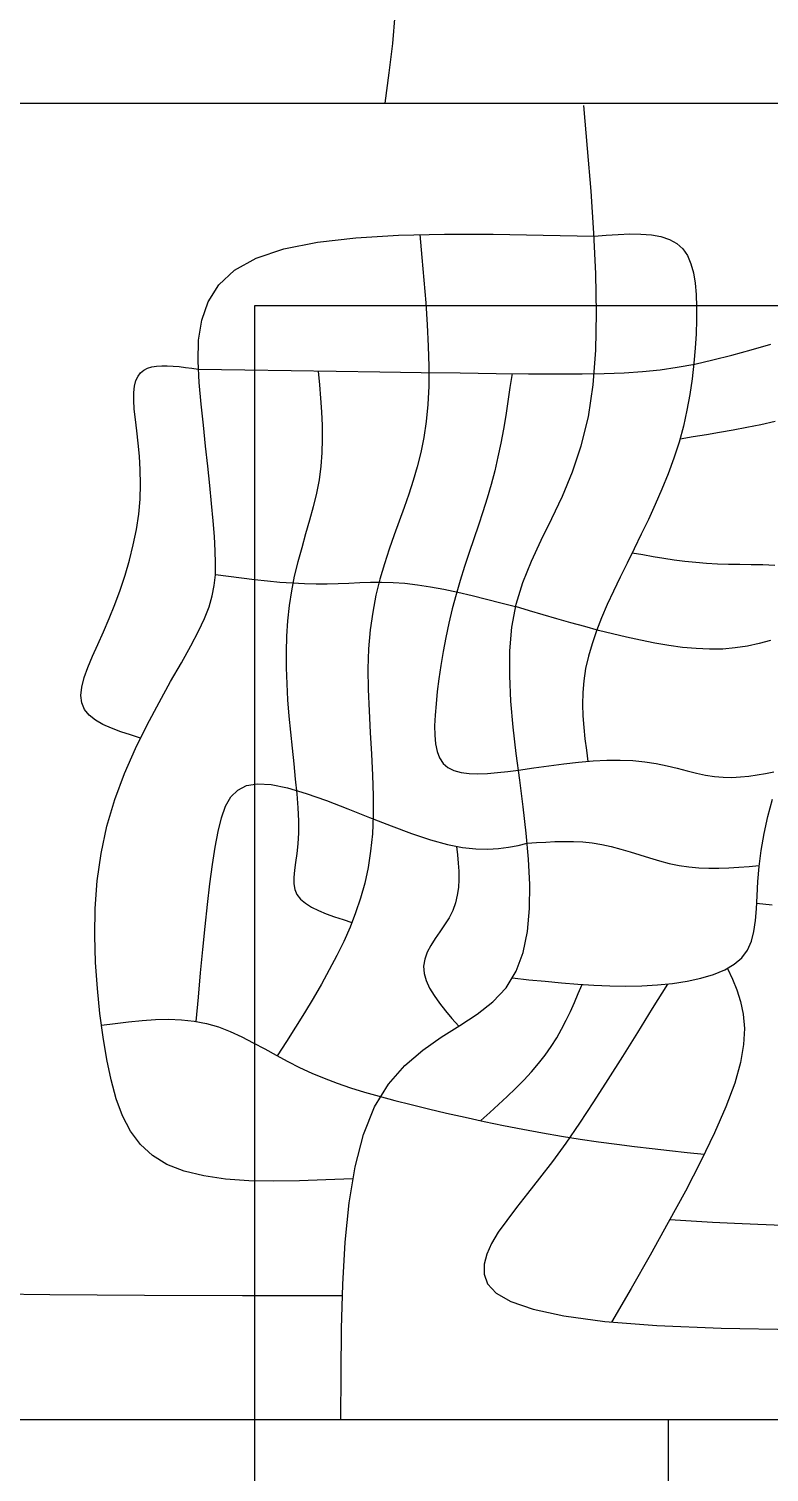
# Model space of a CAD drawing. Extents: x -15732 to 10897, y -24868 to 16165.
# Drawn here: x 5462 to 5780, y -3372 to -2754 of the extents above; entities that cross this region are included whole.
import ezdxf

# ---------------------------------------------------------------- set-up
doc = ezdxf.new("R2010")
doc.units = 0
doc.header["$MEASUREMENT"] = 0
for name, color, linetype in [('STREETS-SPRAWL', 7, 'CONTINUOUS'), ('STREETS-SPRAWL-12M', 7, 'CONTINUOUS'), ('STREETS-SPRAWL-20M', 7, 'CONTINUOUS')]:
    doc.layers.add(name, color=color, linetype=linetype)

msp = doc.modelspace()

# ---------------------------------------------------------------- linework, layer by layer
at = {"layer": 'STREETS-SPRAWL', "color": 7, "linetype": 'CONTINUOUS'}
for p, q in [((5559.29, -2871.94), (6125.12, -2871.94)), ((5559.29, -4038.01), (5559.29, -2871.94))]:
    msp.add_line(p, q, dxfattribs=at)
at = {"layer": 'STREETS-SPRAWL-12M', "color": 253, "linetype": 'CONTINUOUS'}
for p, q in [((5618.31, -2759.76), (5619.31, -2747.55)), ((5616.82, -2772.42), (5618.31, -2759.76)), ((5615.1, -2785.31), (5616.82, -2772.42)), ((5701.86, -2804.78), (5700.25, -2786.3)), ((5703.33, -2823.08), (5701.86, -2804.78)), ((5704.55, -2841.04), (5703.33, -2823.08)), ((5586.05, -2844.85), (5602.56, -2842.97)), ((5602.56, -2842.97), (5620.85, -2841.88)), ((5620.85, -2841.88), (5640.55, -2841.44)), ((5629.9, -2841.6), (5630.81, -2851.44)), ((5640.55, -2841.44), (5661.32, -2841.47)), ((5661.32, -2841.47), (5682.79, -2841.83)), ((5682.79, -2841.83), (5704.62, -2842.34)), ((5705.37, -2858.48), (5704.55, -2841.04)), ((5704.62, -2842.34), (5709.83, -2841.92)), ((5709.83, -2841.92), (5714.96, -2841.57)), ((5714.96, -2841.57), (5719.95, -2841.38)), ((5719.95, -2841.38), (5724.71, -2841.42)), ((5724.71, -2841.42), (5729.17, -2841.77)), ((5729.17, -2841.77), (5733.26, -2842.5)), ((5733.26, -2842.5), (5736.91, -2843.69)), ((5559.76, -2851.67), (5571.66, -2847.7)), ((5571.66, -2847.7), (5586.05, -2844.85)), ((5736.91, -2843.69), (5740.03, -2845.42)), ((5740.03, -2845.42), (5742.58, -2847.75)), ((5742.58, -2847.75), (5744.59, -2850.65)), ((5550.57, -2856.86), (5559.76, -2851.67)), ((5630.81, -2851.44), (5631.68, -2861.2)), ((5744.59, -2850.65), (5746.12, -2854.1)), ((5746.12, -2854.1), (5747.22, -2858.05)), ((5543.87, -2863.16), (5550.57, -2856.86)), ((5631.68, -2861.2), (5632.45, -2870.82)), ((5705.67, -2875.24), (5705.37, -2858.48)), ((5747.22, -2858.05), (5747.96, -2862.47)), ((5539.31, -2870.38), (5543.87, -2863.16)), ((5747.96, -2862.47), (5748.38, -2867.32)), ((5748.38, -2867.32), (5748.54, -2872.57)), ((5536.52, -2878.35), (5539.31, -2870.38)), ((5632.45, -2870.82), (5633.1, -2880.23)), ((5748.54, -2872.57), (5748.51, -2878.18)), ((5535.18, -2886.9), (5536.52, -2878.35)), ((5633.1, -2880.23), (5633.56, -2889.36)), ((5705.32, -2891.14), (5705.67, -2875.24)), ((5748.51, -2878.18), (5748.32, -2884.11)), ((5748.32, -2884.11), (5747.96, -2890.32)), ((5534.92, -2895.85), (5535.18, -2886.9)), ((5633.56, -2889.36), (5633.79, -2898.13)), ((5704.19, -2906.01), (5705.32, -2891.14)), ((5747.96, -2890.32), (5747.42, -2896.75)), ((5763.67, -2893.3), (5771.97, -2891.03)), ((5771.97, -2891.03), (5780.33, -2888.6)), ((5513.29, -2898.86), (5515.11, -2898.29)), ((5515.11, -2898.29), (5517.14, -2897.94)), ((5517.14, -2897.94), (5519.36, -2897.78)), ((5519.36, -2897.78), (5521.73, -2897.79)), ((5521.73, -2897.79), (5524.23, -2897.93)), ((5524.23, -2897.93), (5526.84, -2898.18)), ((5526.84, -2898.18), (5529.52, -2898.51)), ((5529.52, -2898.51), (5532.26, -2898.89)), ((5535.39, -2905.01), (5534.92, -2895.85)), ((5633.79, -2898.13), (5633.76, -2906.48)), ((5732.9, -2899.5), (5740.25, -2898.44)), ((5740.25, -2898.44), (5747.73, -2897.06)), ((5747.42, -2896.75), (5746.66, -2903.35)), ((5747.73, -2897.06), (5755.56, -2895.33)), ((5755.56, -2895.33), (5763.67, -2893.3)), ((5507.71, -2906.49), (5508.32, -2904.18)), ((5508.32, -2904.18), (5509.19, -2902.3)), ((5509.19, -2902.3), (5510.31, -2900.82)), ((5510.31, -2900.82), (5511.68, -2899.69)), ((5511.68, -2899.69), (5513.29, -2898.86)), ((5532.26, -2898.89), (5535.03, -2899.3)), ((5535.03, -2899.3), (5555.01, -2899.61)), ((5555.01, -2899.61), (5574.78, -2899.91)), ((5574.78, -2899.91), (5594.11, -2900.19)), ((5586.4, -2900.08), (5586.93, -2905.92)), ((5594.11, -2900.19), (5612.78, -2900.46)), ((5612.78, -2900.46), (5630.58, -2900.7)), ((5630.58, -2900.7), (5647.29, -2900.91)), ((5647.29, -2900.91), (5662.68, -2901.08)), ((5662.68, -2901.08), (5676.54, -2901.21)), ((5669.45, -2901.14), (5668.58, -2907.12)), ((5676.54, -2901.21), (5688.74, -2901.28)), ((5688.74, -2901.28), (5699.46, -2901.26)), ((5699.46, -2901.26), (5708.96, -2901.11)), ((5708.96, -2901.11), (5717.53, -2900.79)), ((5717.53, -2900.79), (5725.42, -2900.27)), ((5725.42, -2900.27), (5732.9, -2899.5)), ((5746.66, -2903.35), (5745.66, -2910.09)), ((5507.36, -2912.6), (5507.39, -2909.28)), ((5507.39, -2909.28), (5507.71, -2906.49)), ((5536.24, -2914.22), (5535.39, -2905.01)), ((5586.93, -2905.92), (5587.41, -2911.76)), ((5633.76, -2906.48), (5633.41, -2914.34)), ((5668.58, -2907.12), (5667.68, -2913.09)), ((5702.15, -2919.68), (5704.19, -2906.01)), ((5745.66, -2910.09), (5744.41, -2916.9)), ((5507.61, -2916.47), (5507.36, -2912.6)), ((5508.07, -2920.85), (5507.61, -2916.47)), ((5537.19, -2923.32), (5536.24, -2914.22)), ((5587.41, -2911.76), (5587.79, -2917.59)), ((5633.41, -2914.34), (5632.71, -2921.65)), ((5667.68, -2913.09), (5666.74, -2919.06)), ((5744.41, -2916.9), (5742.86, -2923.75)), ((5508.65, -2925.69), (5508.07, -2920.85)), ((5538.13, -2932.2), (5537.19, -2923.32)), ((5587.79, -2917.59), (5588.05, -2923.42)), ((5588.05, -2923.42), (5588.12, -2929.25)), ((5632.71, -2921.65), (5631.7, -2928.48)), ((5666.74, -2919.06), (5665.73, -2925.01)), ((5699.13, -2932.04), (5702.15, -2919.68)), ((5770.05, -2924.13), (5776.04, -2922.9)), ((5776.04, -2922.9), (5782.18, -2921.54)), ((5509.25, -2930.93), (5508.65, -2925.69)), ((5588.12, -2929.25), (5587.96, -2935.06)), ((5631.7, -2928.48), (5630.4, -2934.92)), ((5665.73, -2925.01), (5664.62, -2930.95)), ((5742.86, -2923.75), (5741.01, -2930.57)), ((5741.45, -2929.05), (5747.07, -2928.16)), ((5747.07, -2928.16), (5752.72, -2927.24)), ((5752.72, -2927.24), (5758.41, -2926.27)), ((5758.41, -2926.27), (5764.18, -2925.24)), ((5764.18, -2925.24), (5770.05, -2924.13)), ((5509.79, -2936.53), (5509.25, -2930.93)), ((5539.06, -2940.81), (5538.13, -2932.2)), ((5587.96, -2935.06), (5587.52, -2940.86)), ((5630.4, -2934.92), (5628.86, -2941.06)), ((5664.62, -2930.95), (5663.4, -2936.87)), ((5695.34, -2943.27), (5699.13, -2932.04)), ((5741.01, -2930.57), (5738.84, -2937.34)), ((5510.18, -2942.43), (5509.79, -2936.53)), ((5539.92, -2949.06), (5539.06, -2940.81)), ((5587.52, -2940.86), (5586.77, -2946.65)), ((5628.86, -2941.06), (5627.11, -2946.98)), ((5663.4, -2936.87), (5662.05, -2942.77)), ((5738.84, -2937.34), (5736.39, -2944.04)), ((5510.32, -2948.57), (5510.18, -2942.43)), ((5586.77, -2946.65), (5585.67, -2952.42)), ((5627.11, -2946.98), (5625.21, -2952.77)), ((5662.05, -2942.77), (5660.53, -2948.64)), ((5691.04, -2953.6), (5695.34, -2943.27)), ((5736.39, -2944.04), (5733.71, -2950.66)), ((5510.11, -2954.9), (5510.32, -2948.57)), ((5540.71, -2956.87), (5539.92, -2949.06)), ((5585.67, -2952.42), (5584.29, -2958.2)), ((5625.21, -2952.77), (5623.18, -2958.51)), ((5660.53, -2948.64), (5658.83, -2954.48)), ((5686.5, -2963.25), (5691.04, -2953.6)), ((5733.71, -2950.66), (5730.85, -2957.19)), ((5509.5, -2961.36), (5510.11, -2954.9)), ((5541.39, -2964.19), (5540.71, -2956.87)), ((5584.29, -2958.2), (5582.72, -2964)), ((5623.18, -2958.51), (5621.07, -2964.3)), ((5657, -2960.31), (5655.07, -2966.14)), ((5658.83, -2954.48), (5657, -2960.31)), ((5730.85, -2957.19), (5727.87, -2963.63)), ((5508.51, -2967.92), (5509.5, -2961.36)), ((5541.92, -2970.92), (5541.39, -2964.19)), ((5582.72, -2964), (5581.03, -2969.86)), ((5621.07, -2964.3), (5618.92, -2970.21)), ((5655.07, -2966.14), (5653.08, -2971.98)), ((5681.98, -2972.48), (5686.5, -2963.25)), ((5727.87, -2963.63), (5724.82, -2969.98)), ((5507.17, -2974.5), (5508.51, -2967.92)), ((5542.29, -2977.01), (5541.92, -2970.92)), ((5581.03, -2969.86), (5579.32, -2975.77)), ((5618.92, -2970.21), (5616.79, -2976.29)), ((5653.08, -2971.98), (5651.08, -2977.85)), ((5677.75, -2981.51), (5681.98, -2972.48)), ((5724.82, -2969.98), (5721.75, -2976.22)), ((5505.53, -2981.07), (5507.17, -2974.5)), ((5542.45, -2982.41), (5542.29, -2977.01)), ((5579.32, -2975.77), (5577.67, -2981.78)), ((5616.79, -2976.29), (5614.75, -2982.6)), ((5651.08, -2977.85), (5649.12, -2983.76)), ((5721.75, -2976.22), (5718.72, -2982.36)), ((5720.94, -2977.87), (5725.43, -2978.66)), ((5725.43, -2978.66), (5729.93, -2979.44)), ((5503.63, -2987.56), (5505.53, -2981.07)), ((5542.34, -2987.3), (5542.45, -2982.41)), ((5577.67, -2981.78), (5576.17, -2987.89)), ((5614.75, -2982.6), (5612.85, -2989.17)), ((5649.12, -2983.76), (5647.23, -2989.73)), ((5674.09, -2990.58), (5677.75, -2981.51)), ((5718.72, -2982.36), (5715.76, -2988.38)), ((5729.93, -2979.44), (5734.45, -2980.17)), ((5734.45, -2980.17), (5738.98, -2980.86)), ((5738.98, -2980.86), (5743.55, -2981.46)), ((5743.55, -2981.46), (5748.15, -2981.98)), ((5748.15, -2981.98), (5752.79, -2982.38)), ((5752.79, -2982.38), (5757.48, -2982.65)), ((5757.48, -2982.65), (5762.23, -2982.78)), ((5762.23, -2982.78), (5767.05, -2982.84)), ((5767.05, -2982.84), (5771.96, -2982.88)), ((5771.96, -2982.88), (5776.95, -2982.98)), ((5776.95, -2982.98), (5782.05, -2983.2)), ((5501.53, -2993.93), (5503.63, -2987.56)), ((5541.88, -2991.89), (5542.34, -2987.3)), ((5542.34, -2987.19), (5547.97, -2987.92)), ((5547.97, -2987.92), (5553.58, -2988.64)), ((5553.58, -2988.64), (5559.14, -2989.31)), ((5559.14, -2989.31), (5564.63, -2989.91)), ((5564.63, -2989.91), (5570.03, -2990.43)), ((5570.03, -2990.43), (5575.32, -2990.84)), ((5576.17, -2987.89), (5574.9, -2994.14)), ((5575.32, -2990.84), (5580.47, -2991.12)), ((5580.47, -2991.12), (5585.46, -2991.25)), ((5585.46, -2991.25), (5590.28, -2991.22)), ((5590.28, -2991.22), (5594.97, -2991.07)), ((5594.97, -2991.07), (5599.59, -2990.86)), ((5599.59, -2990.86), (5604.2, -2990.65)), ((5604.2, -2990.65), (5608.84, -2990.49)), ((5608.84, -2990.49), (5613.59, -2990.45)), ((5612.85, -2989.17), (5611.16, -2996.05)), ((5613.59, -2990.45), (5618.48, -2990.58)), ((5618.48, -2990.58), (5623.58, -2990.94)), ((5623.58, -2990.94), (5628.94, -2991.57)), ((5647.23, -2989.73), (5645.46, -2995.77)), ((5671.25, -2999.92), (5674.09, -2990.58)), ((5715.76, -2988.38), (5712.94, -2994.29)), ((5499.25, -3000.12), (5501.53, -2993.93)), ((5539.63, -3001.02), (5541, -2996.39)), ((5541, -2996.39), (5541.88, -2991.89)), ((5574.9, -2994.14), (5573.92, -3000.52)), ((5611.16, -2996.05), (5609.74, -3003.29)), ((5628.94, -2991.57), (5634.52, -2992.45)), ((5634.52, -2992.45), (5640.29, -2993.54)), ((5640.29, -2993.54), (5646.24, -2994.82)), ((5645.46, -2995.77), (5643.85, -3001.89)), ((5646.24, -2994.82), (5652.31, -2996.23)), ((5652.31, -2996.23), (5658.48, -2997.76)), ((5712.94, -2994.29), (5710.28, -3000.1)), ((5496.86, -3006.08), (5499.25, -3000.12)), ((5537.7, -3005.98), (5539.63, -3001.02)), ((5573.92, -3000.52), (5573.23, -3007.04)), ((5609.74, -3003.29), (5608.66, -3010.93)), ((5643.85, -3001.89), (5642.39, -3008.04)), ((5658.48, -2997.76), (5664.72, -2999.35)), ((5664.72, -2999.35), (5671, -3000.98)), ((5669.43, -3009.72), (5671.25, -2999.92)), ((5676.9, -3002.74), (5671, -3000.98)), ((5682.81, -3004.48), (5676.9, -3002.74)), ((5710.28, -3000.1), (5707.83, -3005.79)), ((5494.4, -3011.77), (5496.86, -3006.08)), ((5535.12, -3011.5), (5537.7, -3005.98)), ((5573.23, -3007.04), (5572.81, -3013.67)), ((5642.39, -3008.04), (5641.1, -3014.17)), ((5668.55, -3019.95), (5669.43, -3009.72)), ((5688.72, -3006.21), (5682.81, -3004.48)), ((5694.65, -3007.9), (5688.72, -3006.21)), ((5700.59, -3009.54), (5694.65, -3007.9)), ((5706.55, -3011.12), (5700.59, -3009.54)), ((5707.83, -3005.79), (5705.64, -3011.38)), ((5491.98, -3017.17), (5494.4, -3011.77)), ((5531.82, -3017.79), (5535.12, -3011.5)), ((5572.81, -3013.67), (5572.64, -3020.39)), ((5608.66, -3010.93), (5607.97, -3019.01)), ((5641.1, -3014.17), (5639.96, -3020.22)), ((5705.64, -3011.38), (5703.74, -3016.86)), ((5712.52, -3012.63), (5706.55, -3011.12)), ((5718.53, -3014.06), (5712.52, -3012.63)), ((5724.56, -3015.39), (5718.53, -3014.06)), ((5730.58, -3016.58), (5724.56, -3015.39)), ((5780.18, -3015.48), (5775.38, -3016.73)), ((5487.74, -3026.98), (5489.72, -3022.24)), ((5489.72, -3022.24), (5491.98, -3017.17)), ((5527.79, -3025), (5531.82, -3017.79)), ((5572.64, -3020.39), (5572.67, -3027.19)), ((5607.97, -3019.01), (5607.72, -3027.56)), ((5639.96, -3020.22), (5638.97, -3026.15)), ((5668.45, -3030.56), (5668.55, -3019.95)), ((5702.17, -3022.24), (5700.98, -3027.51)), ((5703.74, -3016.86), (5702.17, -3022.24)), ((5736.58, -3017.6), (5730.58, -3016.58)), ((5742.52, -3018.41), (5736.58, -3017.6)), ((5748.38, -3018.96), (5742.52, -3018.41)), ((5754.11, -3019.21), (5748.38, -3018.96)), ((5759.71, -3019.14), (5754.11, -3019.21)), ((5765.13, -3018.68), (5759.71, -3019.14)), ((5770.36, -3017.85), (5765.13, -3018.68)), ((5775.38, -3016.73), (5770.36, -3017.85)), ((5486.17, -3031.37), (5487.74, -3026.98)), ((5523.18, -3033.1), (5527.79, -3025)), ((5572.67, -3027.19), (5572.9, -3034.04)), ((5607.72, -3027.56), (5607.83, -3036.47)), ((5638.97, -3026.15), (5638.13, -3031.88)), ((5700.98, -3027.51), (5700.19, -3032.7)), ((5485.13, -3035.39), (5486.17, -3031.37)), ((5518.23, -3041.98), (5523.18, -3033.1)), ((5572.9, -3034.04), (5573.3, -3040.93)), ((5638.13, -3031.88), (5637.43, -3037.38)), ((5668.98, -3041.46), (5668.45, -3030.56)), ((5700.19, -3032.7), (5699.76, -3037.79)), ((5484.73, -3039.01), (5485.13, -3035.39)), ((5485.09, -3042.23), (5484.73, -3039.01)), ((5573.3, -3040.93), (5573.83, -3047.84)), ((5607.83, -3036.47), (5608.19, -3045.62)), ((5637.43, -3037.38), (5636.89, -3042.59)), ((5699.76, -3037.79), (5699.65, -3042.81)), ((5486.3, -3045.04), (5485.09, -3042.23)), ((5488.29, -3047.47), (5486.3, -3045.04)), ((5513.14, -3051.57), (5518.23, -3041.98)), ((5608.19, -3045.62), (5608.69, -3054.87)), ((5636.89, -3042.59), (5636.49, -3047.45)), ((5669.97, -3052.59), (5668.98, -3041.46)), ((5699.65, -3042.81), (5699.8, -3047.77)), ((5490.94, -3049.59), (5488.29, -3047.47)), ((5494.15, -3051.43), (5490.94, -3049.59)), ((5497.8, -3053.07), (5494.15, -3051.43)), ((5501.79, -3054.54), (5497.8, -3053.07)), ((5508.14, -3061.76), (5513.14, -3051.57)), ((5573.83, -3047.84), (5574.48, -3054.74)), ((5636.49, -3047.45), (5636.28, -3051.95)), ((5636.28, -3051.95), (5636.32, -3056.05)), ((5671.29, -3063.89), (5669.97, -3052.59)), ((5699.8, -3047.77), (5700.16, -3052.68)), ((5700.16, -3052.68), (5700.68, -3057.55)), ((5505.99, -3055.91), (5501.79, -3054.54)), ((5510.31, -3057.23), (5505.99, -3055.91)), ((5574.48, -3054.74), (5575.19, -3061.58)), ((5608.69, -3054.87), (5609.22, -3064.1)), ((5636.32, -3056.05), (5636.65, -3059.73)), ((5700.68, -3057.55), (5701.3, -3062.39)), ((5503.46, -3072.45), (5508.14, -3061.76)), ((5575.19, -3061.58), (5575.92, -3068.3)), ((5609.22, -3064.1), (5609.68, -3073.18)), ((5636.65, -3059.73), (5637.33, -3062.98)), ((5637.33, -3062.98), (5638.42, -3065.77)), ((5672.76, -3075.27), (5671.29, -3063.89)), ((5701.3, -3062.39), (5701.97, -3067.23)), ((5575.92, -3068.3), (5576.6, -3074.83)), ((5638.42, -3065.77), (5639.95, -3068.08)), ((5639.95, -3068.08), (5641.98, -3069.88)), ((5641.98, -3069.88), (5644.54, -3071.17)), ((5644.54, -3071.17), (5647.6, -3072)), ((5663.26, -3072.03), (5667.69, -3071.54)), ((5667.69, -3071.54), (5672.19, -3070.99)), ((5672.19, -3070.99), (5678.75, -3070.03)), ((5678.75, -3070.03), (5685.26, -3069.12)), ((5685.26, -3069.12), (5691.69, -3068.3)), ((5691.69, -3068.3), (5698, -3067.59)), ((5698, -3067.59), (5704.16, -3067.06)), ((5704.16, -3067.06), (5710.11, -3066.73)), ((5710.11, -3066.73), (5715.83, -3066.65)), ((5715.83, -3066.65), (5721.27, -3066.87)), ((5721.27, -3066.87), (5726.41, -3067.4)), ((5726.41, -3067.4), (5731.26, -3068.18)), ((5731.26, -3068.18), (5735.86, -3069.13)), ((5735.86, -3069.13), (5740.24, -3070.18)), ((5740.24, -3070.18), (5744.43, -3071.24)), ((5744.43, -3071.24), (5748.46, -3072.23)), ((5778.12, -3072.41), (5781.67, -3071.7)), ((5499.29, -3083.56), (5503.46, -3072.45)), ((5551.97, -3079.53), (5555.74, -3077.63)), ((5555.74, -3077.63), (5560.46, -3076.81)), ((5560.46, -3076.81), (5566.29, -3077.13)), ((5566.29, -3077.13), (5573.31, -3078.58)), ((5576.6, -3074.83), (5577.19, -3081.11)), ((5609.68, -3073.18), (5609.97, -3081.98)), ((5647.6, -3072), (5651.06, -3072.44)), ((5651.06, -3072.44), (5654.87, -3072.54)), ((5654.87, -3072.54), (5658.96, -3072.38)), ((5658.96, -3072.38), (5663.26, -3072.03)), ((5674.23, -3086.67), (5672.76, -3075.27)), ((5748.46, -3072.23), (5752.38, -3073.08)), ((5752.38, -3073.08), (5756.2, -3073.7)), ((5756.2, -3073.7), (5759.95, -3074.03)), ((5759.95, -3074.03), (5763.66, -3074.09)), ((5763.66, -3074.09), (5767.32, -3073.92)), ((5767.32, -3073.92), (5770.95, -3073.55)), ((5770.95, -3073.55), (5774.54, -3073.04)), ((5774.54, -3073.04), (5778.12, -3072.41)), ((5495.88, -3094.99), (5499.29, -3083.56)), ((5546.71, -3086.45), (5549.01, -3082.49)), ((5549.01, -3082.49), (5551.97, -3079.53)), ((5573.31, -3078.58), (5581.3, -3080.97)), ((5577.19, -3081.11), (5577.65, -3087.07)), ((5581.3, -3080.97), (5590.01, -3084.04)), ((5590.01, -3084.04), (5599.15, -3087.53)), ((5609.97, -3081.98), (5609.98, -3090.37)), ((5779.07, -3090.78), (5781.02, -3083.43)), ((5544.92, -3091.37), (5546.71, -3086.45)), ((5577.65, -3087.07), (5577.9, -3092.67)), ((5599.15, -3087.53), (5608.44, -3091.22)), ((5609.98, -3090.37), (5609.61, -3098.27)), ((5675.55, -3098), (5674.23, -3086.67)), ((5493.38, -3106.65), (5495.88, -3094.99)), ((5543.49, -3097.21), (5544.92, -3091.37)), ((5577.9, -3092.67), (5577.91, -3097.82)), ((5608.44, -3091.22), (5617.62, -3094.83)), ((5617.62, -3094.83), (5626.4, -3098.12)), ((5777.46, -3098.15), (5779.07, -3090.78)), ((5542.26, -3103.92), (5543.49, -3097.21)), ((5577.65, -3102.5), (5577.2, -3106.71)), ((5577.91, -3097.82), (5577.65, -3102.5)), ((5609.61, -3098.27), (5608.87, -3105.7)), ((5626.4, -3098.12), (5634.52, -3100.85)), ((5634.52, -3100.85), (5641.76, -3102.82)), ((5672.04, -3103.21), (5675.98, -3102.32)), ((5676.56, -3109.15), (5675.55, -3098)), ((5675.98, -3102.32), (5679.94, -3102.03)), ((5679.94, -3102.03), (5683.89, -3101.77)), ((5683.89, -3101.77), (5687.85, -3101.58)), ((5687.85, -3101.58), (5691.83, -3101.49)), ((5691.83, -3101.49), (5695.81, -3101.53)), ((5695.81, -3101.53), (5699.81, -3101.74)), ((5699.81, -3101.74), (5703.83, -3102.15)), ((5703.83, -3102.15), (5707.87, -3102.8)), ((5776.19, -3105.36), (5777.46, -3098.15)), ((5491.75, -3118.42), (5493.38, -3106.65)), ((5541.12, -3111.44), (5542.26, -3103.92)), ((5577.2, -3106.71), (5576.69, -3110.5)), ((5608.87, -3105.7), (5607.77, -3112.73)), ((5641.76, -3102.82), (5648.18, -3104.08)), ((5645.72, -3103.66), (5646.09, -3107.22)), ((5646.09, -3107.22), (5646.41, -3110.77)), ((5648.18, -3104.08), (5653.89, -3104.72)), ((5653.89, -3104.72), (5659.02, -3104.85)), ((5659.02, -3104.85), (5663.67, -3104.58)), ((5663.67, -3104.58), (5667.97, -3104)), ((5667.97, -3104), (5672.04, -3103.21)), ((5707.87, -3102.8), (5711.93, -3103.69)), ((5711.93, -3103.69), (5716.01, -3104.79)), ((5716.01, -3104.79), (5720.12, -3106.02)), ((5720.12, -3106.02), (5724.26, -3107.32)), ((5724.26, -3107.32), (5728.41, -3108.61)), ((5728.41, -3108.61), (5732.59, -3109.83)), ((5775.29, -3112.27), (5776.19, -3105.36)), ((5540.03, -3119.69), (5541.12, -3111.44)), ((5576.24, -3113.89), (5575.95, -3116.93)), ((5576.69, -3110.5), (5576.24, -3113.89)), ((5607.77, -3112.73), (5606.32, -3119.43)), ((5646.41, -3110.77), (5646.61, -3114.29)), ((5646.61, -3114.29), (5646.65, -3117.77)), ((5677.08, -3119.96), (5676.56, -3109.15)), ((5732.59, -3109.83), (5736.79, -3110.91)), ((5736.79, -3110.91), (5741.02, -3111.78)), ((5741.02, -3111.78), (5745.26, -3112.4)), ((5745.26, -3112.4), (5749.52, -3112.77)), ((5749.52, -3112.77), (5753.8, -3112.93)), ((5753.8, -3112.93), (5758.09, -3112.92)), ((5758.09, -3112.92), (5762.39, -3112.78)), ((5762.39, -3112.78), (5766.7, -3112.53)), ((5766.7, -3112.53), (5771.02, -3112.21)), ((5771.02, -3112.21), (5775.34, -3111.86)), ((5774.74, -3118.75), (5775.29, -3112.27)), ((5490.87, -3130.19), (5491.75, -3118.42)), ((5538.98, -3128.56), (5540.03, -3119.69)), ((5575.95, -3116.93), (5575.96, -3119.64)), ((5575.96, -3119.64), (5576.37, -3122.07)), ((5606.32, -3119.43), (5604.53, -3125.87)), ((5646.47, -3121.21), (5646.01, -3124.58)), ((5646.65, -3117.77), (5646.47, -3121.21)), ((5676.97, -3130.31), (5677.08, -3119.96)), ((5774.42, -3124.77), (5774.74, -3118.75)), ((5576.37, -3122.07), (5577.3, -3124.25)), ((5577.3, -3124.25), (5578.85, -3126.22)), ((5578.85, -3126.22), (5580.95, -3127.99)), ((5604.53, -3125.87), (5602.43, -3132.13)), ((5646.01, -3124.58), (5645.22, -3127.87)), ((5774.14, -3130.34), (5774.42, -3124.77)), ((5490.66, -3141.87), (5490.87, -3130.19)), ((5537.97, -3137.95), (5538.98, -3128.56)), ((5580.95, -3127.99), (5583.53, -3129.61)), ((5583.53, -3129.61), (5586.52, -3131.09)), ((5586.52, -3131.09), (5589.83, -3132.47)), ((5589.83, -3132.47), (5593.37, -3133.77)), ((5602.43, -3132.13), (5600.03, -3138.26)), ((5644.04, -3131.08), (5642.46, -3134.2)), ((5645.22, -3127.87), (5644.04, -3131.08)), ((5676.06, -3140.05), (5676.97, -3130.31)), ((5773.77, -3135.45), (5774.14, -3130.34)), ((5774.27, -3127.92), (5780.85, -3128.66)), ((5536.99, -3147.75), (5537.97, -3137.95)), ((5593.37, -3133.77), (5597.08, -3135.01)), ((5597.08, -3135.01), (5600.87, -3136.22)), ((5600.03, -3138.26), (5597.34, -3144.34)), ((5640.58, -3137.23), (5638.56, -3140.21)), ((5642.46, -3134.2), (5640.58, -3137.23)), ((5773.12, -3140.1), (5773.77, -3135.45)), ((5490.99, -3153.33), (5490.66, -3141.87)), ((5597.34, -3144.34), (5594.38, -3150.43)), ((5636.54, -3143.14), (5634.68, -3146.07)), ((5638.56, -3140.21), (5636.54, -3143.14)), ((5674.19, -3149.03), (5676.06, -3140.05)), ((5770.39, -3148.03), (5772.05, -3144.29)), ((5772.05, -3144.29), (5773.12, -3140.1)), ((5536.03, -3157.86), (5536.99, -3147.75)), ((5594.38, -3150.43), (5591.17, -3156.53)), ((5632.04, -3151.95), (5631.55, -3154.95)), ((5633.13, -3148.99), (5632.04, -3151.95)), ((5634.68, -3146.07), (5633.13, -3148.99)), ((5671.19, -3157.13), (5674.19, -3149.03)), ((5764.69, -3154.13), (5767.97, -3151.31)), ((5767.97, -3151.31), (5770.39, -3148.03)), ((5491.77, -3164.46), (5490.99, -3153.33)), ((5535.09, -3168.18), (5536.03, -3157.86)), ((5591.17, -3156.53), (5587.76, -3162.64)), ((5631.55, -3154.95), (5631.77, -3158.01)), ((5631.77, -3158.01), (5632.66, -3161.13)), ((5666.91, -3164.2), (5671.19, -3157.13)), ((5755.8, -3158.52), (5760.59, -3156.53)), ((5760.59, -3156.53), (5764.69, -3154.13)), ((5761.75, -3155.93), (5763.86, -3160.45)), ((5492.9, -3175.17), (5491.77, -3164.46)), ((5587.76, -3162.64), (5584.18, -3168.77)), ((5632.66, -3161.13), (5634.12, -3164.3)), ((5634.12, -3164.3), (5636.05, -3167.52)), ((5661.26, -3170.19), (5666.91, -3164.2)), ((5669.7, -3159.98), (5676.7, -3160.72)), ((5676.7, -3160.72), (5683.69, -3161.43)), ((5683.69, -3161.43), (5690.66, -3162.08)), ((5690.66, -3162.08), (5697.61, -3162.64)), ((5697.61, -3162.64), (5704.53, -3163.07)), ((5697.83, -3166.62), (5699.44, -3162.76)), ((5704.53, -3163.07), (5711.41, -3163.35)), ((5711.41, -3163.35), (5718.25, -3163.45)), ((5718.25, -3163.45), (5725.03, -3163.33)), ((5725.03, -3163.33), (5731.73, -3162.96)), ((5736.01, -3162.58), (5729.57, -3173.04)), ((5731.73, -3162.96), (5738.27, -3162.32)), ((5738.27, -3162.32), (5744.53, -3161.39)), ((5744.53, -3161.39), (5750.41, -3160.13)), ((5750.41, -3160.13), (5755.8, -3158.52)), ((5763.86, -3160.45), (5765.8, -3165.11)), ((5534.15, -3178.6), (5535.09, -3168.18)), ((5584.18, -3168.77), (5580.47, -3174.9)), ((5636.05, -3167.52), (5638.35, -3170.77)), ((5638.35, -3170.77), (5640.94, -3174.04)), ((5654.52, -3175.44), (5661.26, -3170.19)), ((5694.48, -3174.3), (5696.19, -3170.47)), ((5696.19, -3170.47), (5697.83, -3166.62)), ((5765.8, -3165.11), (5767.41, -3170.09)), ((5767.41, -3170.09), (5768.53, -3175.54)), ((5494.27, -3185.32), (5492.9, -3175.17)), ((5580.47, -3174.9), (5576.65, -3181.04)), ((5640.94, -3174.04), (5643.72, -3177.34)), ((5647.02, -3180.37), (5654.52, -3175.44)), ((5692.67, -3178.12), (5694.48, -3174.3)), ((5729.57, -3173.04), (5723.16, -3183.41)), ((5768.53, -3175.54), (5769, -3181.61)), ((5493.56, -3180.26), (5499.37, -3179.49)), ((5499.37, -3179.49), (5505.16, -3178.78)), ((5505.16, -3178.78), (5510.92, -3178.2)), ((5510.92, -3178.2), (5516.62, -3177.82)), ((5516.62, -3177.82), (5522.25, -3177.69)), ((5522.25, -3177.69), (5527.79, -3177.88)), ((5527.79, -3177.88), (5533.21, -3178.45)), ((5533.21, -3178.45), (5538.51, -3179.48)), ((5538.51, -3179.48), (5543.66, -3180.99)), ((5543.66, -3180.99), (5548.71, -3182.92)), ((5548.71, -3182.92), (5553.67, -3185.19)), ((5576.65, -3181.04), (5572.76, -3187.18)), ((5639.12, -3185.41), (5647.02, -3180.37)), ((5643.72, -3177.34), (5646.6, -3180.64)), ((5688.59, -3185.66), (5690.71, -3181.91)), ((5690.71, -3181.91), (5692.67, -3178.12)), ((5769, -3181.61), (5768.65, -3188.45)), ((5495.82, -3194.84), (5494.27, -3185.32)), ((5553.67, -3185.19), (5558.58, -3187.7)), ((5558.58, -3187.7), (5563.48, -3190.36)), ((5572.76, -3187.18), (5568.83, -3193.33)), ((5631.18, -3190.98), (5639.12, -3185.41)), ((5686.25, -3189.38), (5688.59, -3185.66)), ((5723.16, -3183.41), (5716.81, -3193.6)), ((5768.65, -3188.45), (5767.33, -3196.23)), ((5497.64, -3203.67), (5495.82, -3194.84)), ((5563.48, -3190.36), (5568.4, -3193.09)), ((5568.4, -3193.09), (5573.37, -3195.79)), ((5623.53, -3197.52), (5631.18, -3190.98)), ((5680.83, -3196.67), (5683.68, -3193.05)), ((5683.68, -3193.05), (5686.25, -3189.38)), ((5716.81, -3193.6), (5710.53, -3203.51)), ((5573.37, -3195.79), (5578.43, -3198.36)), ((5578.43, -3198.36), (5583.61, -3200.76)), ((5583.61, -3200.76), (5588.94, -3202.97)), ((5616.53, -3205.44), (5623.53, -3197.52)), ((5674.45, -3203.78), (5677.75, -3200.25)), ((5677.75, -3200.25), (5680.83, -3196.67)), ((5767.33, -3196.23), (5764.85, -3205.1)), ((5499.86, -3211.76), (5497.64, -3203.67)), ((5588.94, -3202.97), (5594.47, -3205.04)), ((5594.47, -3205.04), (5600.22, -3206.99)), ((5600.22, -3206.99), (5606.24, -3208.85)), ((5610.52, -3215.17), (5616.53, -3205.44)), ((5667.38, -3210.76), (5670.99, -3207.29)), ((5670.99, -3207.29), (5674.45, -3203.78)), ((5710.53, -3203.51), (5704.36, -3213.06)), ((5764.85, -3205.1), (5761.12, -3215.16)), ((5502.61, -3219.08), (5499.86, -3211.76)), ((5606.24, -3208.85), (5612.55, -3210.66)), ((5612.55, -3210.66), (5619.2, -3212.43)), ((5619.2, -3212.43), (5626.21, -3214.21)), ((5663.67, -3214.22), (5667.38, -3210.76)), ((5704.36, -3213.06), (5698.32, -3222.15)), ((5506.03, -3225.59), (5502.61, -3219.08)), ((5605.78, -3227.02), (5610.52, -3215.17)), ((5626.21, -3214.21), (5633.61, -3216.02)), ((5633.61, -3216.02), (5641.34, -3217.83)), ((5641.34, -3217.83), (5649.34, -3219.64)), ((5649.34, -3219.64), (5657.51, -3221.41)), ((5656.08, -3221.1), (5659.89, -3217.67)), ((5659.89, -3217.67), (5663.67, -3214.22)), ((5761.12, -3215.16), (5756.25, -3226.31)), ((5510.25, -3231.24), (5506.03, -3225.59)), ((5657.51, -3221.41), (5665.81, -3223.13)), ((5665.81, -3223.13), (5674.14, -3224.77)), ((5674.14, -3224.77), (5682.44, -3226.31)), ((5682.44, -3226.31), (5690.64, -3227.72)), ((5698.32, -3222.15), (5692.44, -3230.69)), ((5756.25, -3226.31), (5750.4, -3238.39)), ((5515.39, -3236.01), (5510.25, -3231.24)), ((5602.22, -3240.83), (5605.78, -3227.02)), ((5692.44, -3230.69), (5686.75, -3238.59)), ((5690.64, -3227.72), (5698.68, -3229.01)), ((5698.68, -3229.01), (5706.56, -3230.17)), ((5706.56, -3230.17), (5714.31, -3231.22)), ((5714.31, -3231.22), (5721.95, -3232.18)), ((5721.95, -3232.18), (5729.5, -3233.07)), ((5521.59, -3239.84), (5515.39, -3236.01)), ((5686.75, -3238.59), (5681.28, -3245.79)), ((5729.5, -3233.07), (5736.98, -3233.91)), ((5736.98, -3233.91), (5744.43, -3234.71)), ((5750.4, -3238.39), (5743.73, -3251.24)), ((5744.43, -3234.71), (5751.84, -3235.49)), ((5528.94, -3242.74), (5521.59, -3239.84)), ((5537.33, -3244.78), (5528.94, -3242.74)), ((5546.62, -3246.09), (5537.33, -3244.78)), ((5599.67, -3256.32), (5602.22, -3240.83)), ((5556.65, -3246.8), (5546.62, -3246.09)), ((5567.27, -3247.03), (5556.65, -3246.8)), ((5578.34, -3246.89), (5567.27, -3247.03)), ((5589.71, -3246.51), (5578.34, -3246.89)), ((5601.23, -3246.01), (5589.71, -3246.51)), ((5681.28, -3245.79), (5676.13, -3252.33)), ((5597.95, -3273.2), (5599.67, -3256.32)), ((5676.13, -3252.33), (5671.39, -3258.32)), ((5743.73, -3251.24), (5736.4, -3264.73)), ((5671.39, -3258.32), (5667.17, -3263.81)), ((5737.09, -3263.49), (5746.14, -3264.01)), ((5663.57, -3268.91), (5660.7, -3273.69)), ((5667.17, -3263.81), (5663.57, -3268.91)), ((5736.4, -3264.73), (5728.59, -3278.67)), ((5746.14, -3264.01), (5755.34, -3264.52)), ((5755.34, -3264.52), (5764.84, -3265)), ((5764.84, -3265), (5774.78, -3265.45)), ((5774.78, -3265.45), (5785.31, -3265.85)), ((5596.92, -3291.2), (5597.95, -3273.2)), ((5660.7, -3273.69), (5658.64, -3278.23)), ((5658.64, -3278.23), (5657.51, -3282.61)), ((5728.59, -3278.67), (5720.45, -3292.93)), ((5657.51, -3282.61), (5657.48, -3286.9)), ((5657.48, -3286.9), (5659.01, -3291.04)), ((5596.38, -3310.05), (5596.92, -3291.2)), ((5659.01, -3291.04), (5662.66, -3294.96)), ((5720.45, -3292.93), (5712.14, -3307.34)), ((5432.79, -3295.01), (5471.37, -3295.59)), ((5471.37, -3295.59), (5512.01, -3295.88)), ((5512.01, -3295.88), (5554.03, -3295.99)), ((5554.03, -3295.99), (5596.74, -3296)), ((5662.66, -3294.96), (5668.96, -3298.6)), ((5668.96, -3298.6), (5678.45, -3301.87)), ((5678.45, -3301.87), (5691.69, -3304.71)), ((5691.69, -3304.71), (5709.2, -3307.05)), ((5596.19, -3329.45), (5596.38, -3310.05)), ((5709.2, -3307.05), (5731.54, -3308.8)), ((5731.54, -3308.8), (5759.04, -3309.93)), ((5759.04, -3309.93), (5791.23, -3310.49)), ((5596.16, -3349.13), (5596.19, -3329.45)), ((5017.55, -3349.12), (6186.82, -3349.14)), ((5736.33, -3349.13), (5736.37, -3390.16))]:
    msp.add_line(p, q, dxfattribs=at)
at = {"layer": 'STREETS-SPRAWL-20M', "color": 252, "linetype": 'CONTINUOUS'}
msp.add_line((3901.31, -2785.31), (10064.53, -2785.31), dxfattribs=at)

doc.saveas('drawing.dxf')
